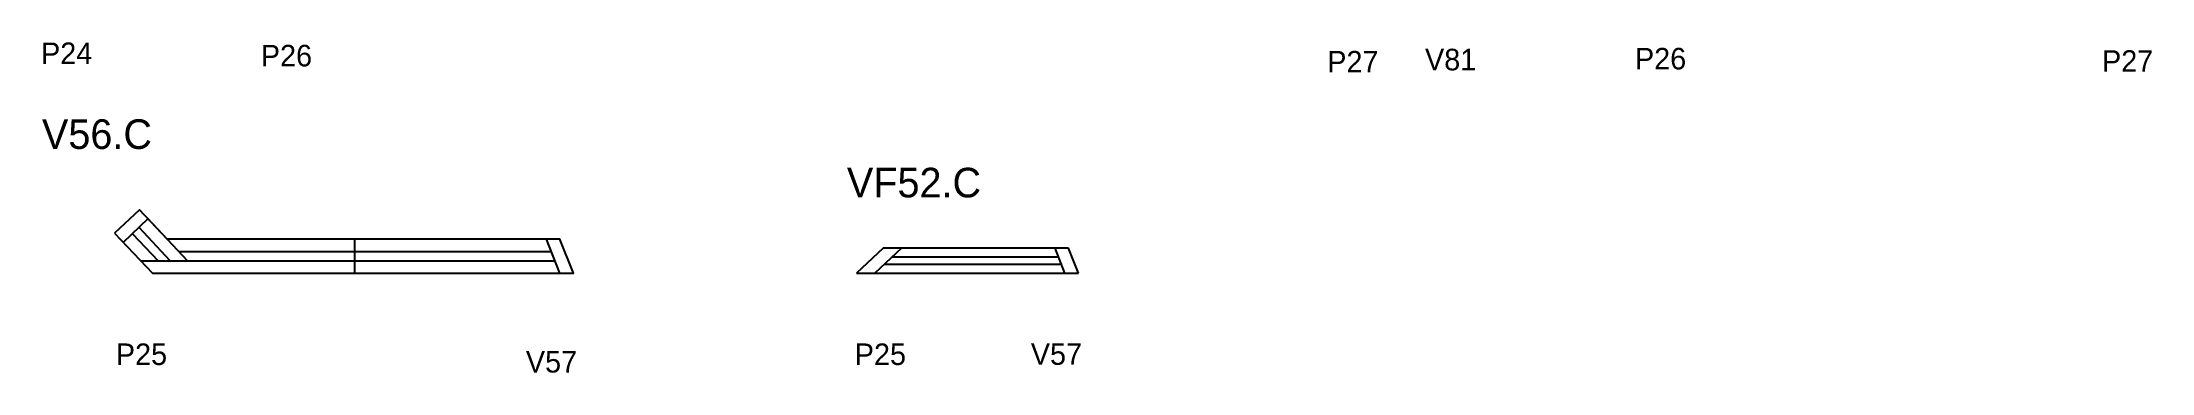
# Model space of a CAD drawing. Header units: metres. Extents: x 4086 to 5261, y 542 to 726.
import ezdxf

# ---------------------------------------------------------------- set-up
doc = ezdxf.new("R2010")
doc.units = ezdxf.units.M
for name, color, linetype in [('5', 7, 'Continuous'), ('NOMENCLATURA', 7, 'Continuous'), ('Painéis', 7, 'Continuous'), ('SARR_2.2x7', 7, 'Continuous'), ('SARR_EDITAR', 7, 'Continuous')]:
    doc.layers.add(name, color=color, linetype=linetype)

msp = doc.modelspace()

# ---------------------------------------------------------------- linework, layer by layer
at = {"layer": 'Painéis', "color": 7, "lineweight": 25}
for p, q in [((4259.8, 597), (4259.8, 616)), ((4554.3, 611), (4539.5, 597)), ((4657.6, 611), (4554.3, 611)), ((4663.2, 597), (4657.6, 611)), ((4539.5, 597), (4663.2, 597))]:
    msp.add_line(p, q, dxfattribs=at)
msp.add_lwpolyline([(4126, 619.3), (4147.1, 597), (4381.8, 597), (4374.2, 616), (4155.3, 616), (4139.8, 632.4), (4126, 619.3)], dxfattribs=at)
at = {"layer": 'SARR_2.2x7', "color": 7, "lineweight": 25}
for p, q in [((4144.6, 627.3), (4130.8, 614.2)), ((4166.7, 604), (4144.5, 627.5)), ((4135.9, 619), (4150.2, 604)), ((4157, 604), (4139.6, 622.5)), ((4374.2, 597), (4366.7, 616)), ((4140.5, 604), (4259.8, 604)), ((4259.8, 609), (4161.9, 609)), ((4369.5, 609), (4259.8, 609)), ((4259.8, 604), (4371.4, 604)), ((4564.5, 611), (4549.7, 597)), ((4655.6, 597), (4650.1, 611))]:
    msp.add_line(p, q, dxfattribs=at)
at = {"layer": 'SARR_EDITAR', "color": 7, "lineweight": 25}
for p, q in [((4555, 602), (4653.6, 602)), ((4652.1, 606), (4559.2, 606))]:
    msp.add_line(p, q, dxfattribs=at)

# ---------------------------------------------------------------- texts
at = {"layer": '5', "color": 7, "lineweight": 25}
for s, p in [('P24', (4085, 713.6)), ('P26', (4207.5, 712.3)), ('P27', (4801.8, 708.9)), ('V81', (4856.3, 710.1)), ('P26', (4973.3, 710.6)), ('P27', (5233.6, 709.3)), ('P25', (4126.7, 545.9)), ('V57', (4355.2, 541.7)), ('P25', (4538.5, 545.9)), ('V57', (4636.6, 546))]:
    msp.add_text(s, height=12, dxfattribs=at).set_placement(p)
at = {"layer": 'NOMENCLATURA', "color": 7, "lineweight": 25}
for s, p in [('V56.C', (4085.5, 666.3)), ('VF52.C', (4534.1, 639.3))]:
    msp.add_text(s, height=16.5, dxfattribs=at).set_placement(p)

doc.saveas('drawing.dxf')
